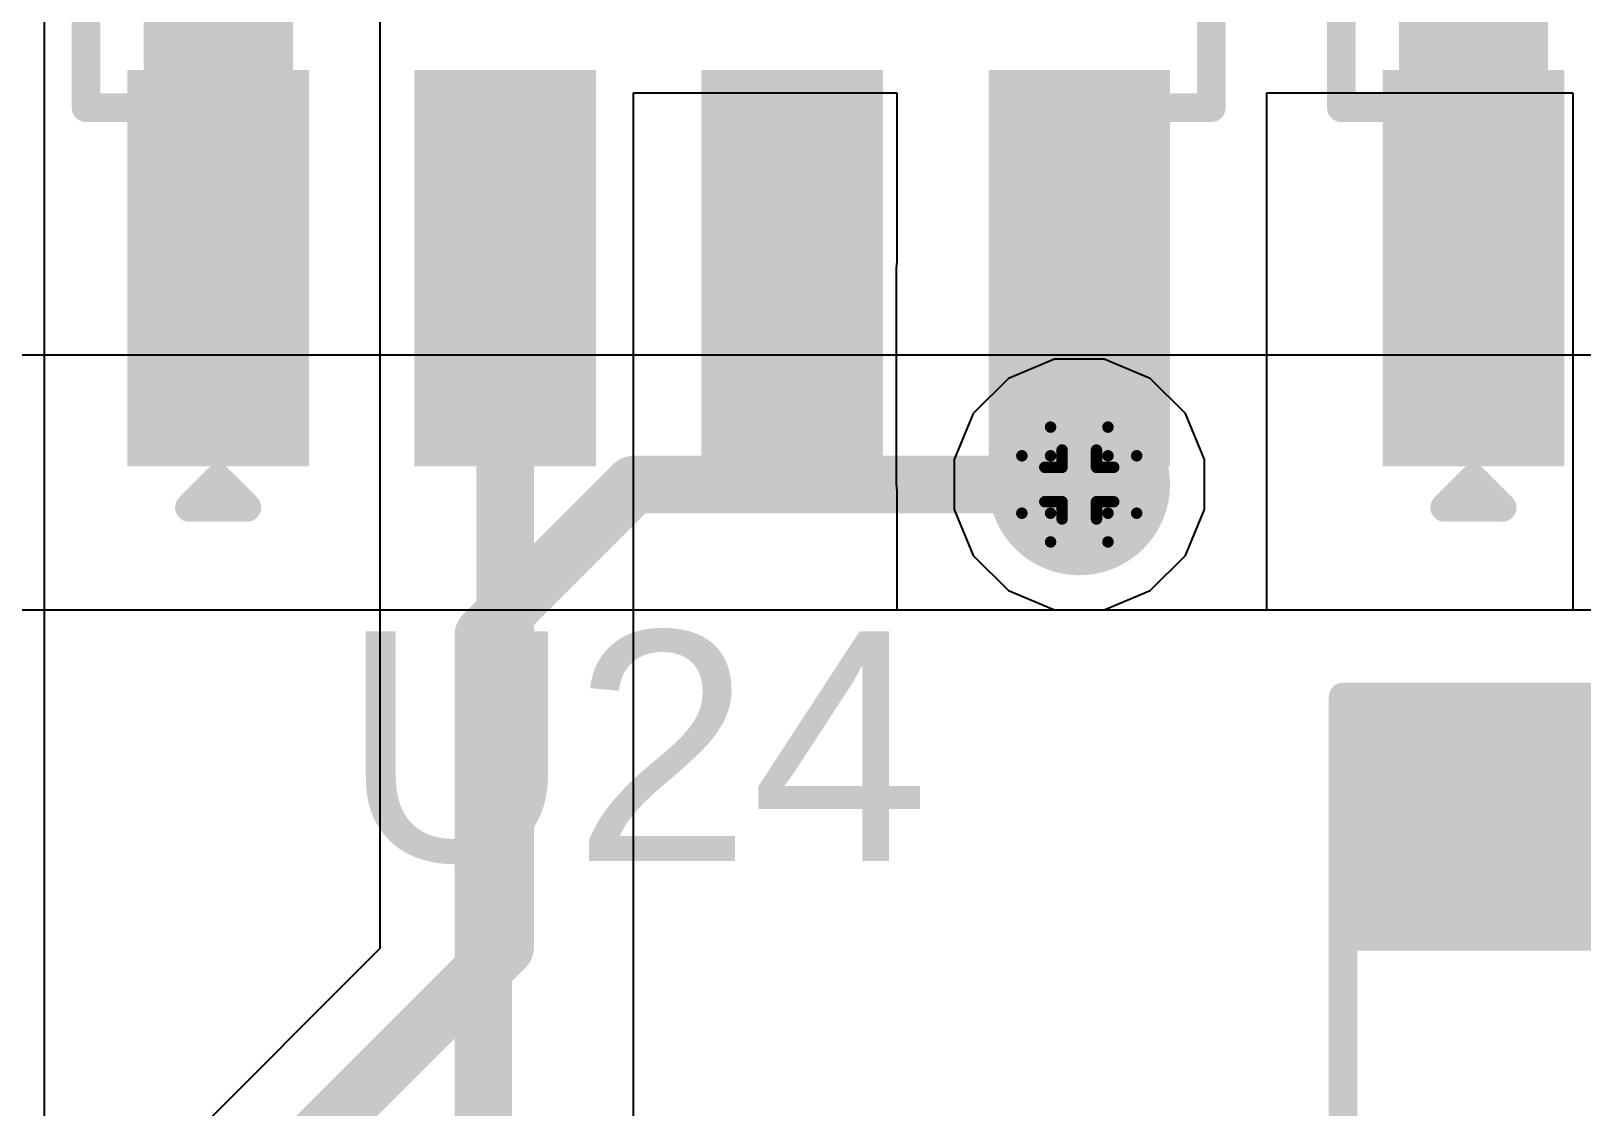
# Model space of a CAD drawing. Header units: inches. Extents: x -4 to 5258, y -4 to 5281.
# Drawn here: x 95.98 to 102.84, y 78.63 to 83.39 of the extents above; entities that cross this region are included whole.
import ezdxf

# ---------------------------------------------------------------- set-up
doc = ezdxf.new("R2010")
doc.units = ezdxf.units.IN
for name, color, linetype in [('Bottom Layer', 5, 'Continuous'), ('Bottom Solder', 6, 'Continuous'), ('Drill Drawing', 1, 'Continuous'), ('Layer 1', 16, 'Continuous'), ('Layer 2', 76, 'Continuous'), ('Top Layer', 1, 'Continuous'), ('Top Overlay', 2, 'Continuous'), ('Top Paste', 8, 'Continuous'), ('Top Solder', 216, 'Continuous'), ('Via Holes', 16, 'Continuous')]:
    doc.layers.add(name, color=color, linetype=linetype)
doc.styles.add('Arial', font='', dxfattribs={"height": 0.2})
doc.styles.get('Arial').set_extended_font_data('Arial')

# ---------------------------------------------------------------- blocks, each defined once
blk = doc.blocks.new('SOIC_8_7')
at = {"layer": 'Top Layer'}
for points in [[(-1.925, 2.205), (-1.925, 1.605), (-3.475, 1.605), (-3.475, 2.205)], [(3.475, 2.205), (3.475, 1.605), (1.925, 1.605), (1.925, 2.205)], [(-1.925, 0.935), (-1.925, 0.335), (-3.475, 0.335), (-3.475, 0.935)], [(3.475, 0.935), (3.475, 0.335), (1.925, 0.335), (1.925, 0.935)], [(-1.925, -0.335), (-1.925, -0.935), (-3.475, -0.935), (-3.475, -0.335)], [(3.475, -0.335), (3.475, -0.935), (1.925, -0.935), (1.925, -0.335)], [(-1.925, -1.605), (-1.925, -2.205), (-3.475, -2.205), (-3.475, -1.605)], [(3.475, -1.605), (3.475, -2.205), (1.925, -2.205), (1.925, -1.605)]]:
    blk.add_hatch(color=1, dxfattribs=at).paths.add_polyline_path(points)
at = {"layer": 'Top Overlay'}
blk.add_hatch(color=2, dxfattribs=at).paths.add_polyline_path([(-1.8268, 1.5748), (-1.4966, 1.5748), (-1.4966, 2.2352), (-1.8268, 2.2352)])
at = {"layer": 'Top Paste'}
for points in [[(-1.925, 2.205), (-1.925, 1.605), (-3.475, 1.605), (-3.475, 2.205)], [(3.475, 2.205), (3.475, 1.605), (1.925, 1.605), (1.925, 2.205)], [(-1.925, 0.935), (-1.925, 0.335), (-3.475, 0.335), (-3.475, 0.935)], [(3.475, 0.935), (3.475, 0.335), (1.925, 0.335), (1.925, 0.935)], [(-1.925, -0.335), (-1.925, -0.935), (-3.475, -0.935), (-3.475, -0.335)], [(3.475, -0.335), (3.475, -0.935), (1.925, -0.935), (1.925, -0.335)], [(-1.925, -1.605), (-1.925, -2.205), (-3.475, -2.205), (-3.475, -1.605)], [(3.475, -1.605), (3.475, -2.205), (1.925, -2.205), (1.925, -1.605)]]:
    blk.add_hatch(color=8, dxfattribs=at).paths.add_polyline_path(points)
at = {"layer": 'Top Solder'}
for points in [[(-1.8234, 2.3066), (-1.8234, 1.5034), (-3.5766, 1.5034), (-3.5766, 2.3066)], [(3.5766, 2.3066), (3.5766, 1.5034), (1.8234, 1.5034), (1.8234, 2.3066)], [(-1.8234, 1.0366), (-1.8234, 0.2334), (-3.5766, 0.2334), (-3.5766, 1.0366)], [(3.5766, 1.0366), (3.5766, 0.2334), (1.8234, 0.2334), (1.8234, 1.0366)], [(-1.8234, -0.2334), (-1.8234, -1.0366), (-3.5766, -1.0366), (-3.5766, -0.2334)], [(3.5766, -0.2334), (3.5766, -1.0366), (1.8234, -1.0366), (1.8234, -0.2334)], [(-1.8234, -1.5034), (-1.8234, -2.3066), (-3.5766, -2.3066), (-3.5766, -1.5034)], [(3.5766, -1.5034), (3.5766, -2.3066), (1.8234, -2.3066), (1.8234, -1.5034)]]:
    blk.add_hatch(color=216, dxfattribs=at).paths.add_polyline_path(points)
at = {"layer": 'Top Overlay'}
for points in [[(1.9906, 2.4892, 0.127, 0.127, 0), (-1.9906, 2.4892, 0.127, 0.127, 0)], [(-1.9906, 2.4892, 0.127, 0.127, 0), (-1.9906, 2.3114, 0.127, 0.127, 0)], [(1.9906, 2.4892, 0.127, 0.127, 0), (1.9906, 2.3114, 0.127, 0.127, 0)], [(-3.7592, 2.032, 0.127, 0.127, 0), (-3.7592, 1.778, 0.127, 0.127, 0)], [(-3.7592, 2.032, 0.127, 0.127, 0), (-3.6322, 1.905, 0.127, 0.127, 0)], [(-3.6322, 1.905, 0.127, 0.127, 0), (-3.7592, 1.778, 0.127, 0.127, 0)], [(-1.9906, -2.3114, 0.127, 0.127, 0), (-1.9906, -2.4892, 0.127, 0.127, 0)], [(1.9906, -2.3114, 0.127, 0.127, 0), (1.9906, -2.4892, 0.127, 0.127, 0)], [(-1.9906, -2.4892, 0.127, 0.127, 0), (1.9906, -2.4892, 0.127, 0.127, 0)]]:
    blk.add_lwpolyline(points, format="xyseb", dxfattribs=at)
for points in [[(-2.0223, 2.4892, 0.0635, 0.0635, 1), (-1.9588, 2.4892, 0.0635, 0.0635, 1)], [(-2.0223, 2.4892, 0.0635, 0.0635, 1), (-1.9588, 2.4892, 0.0635, 0.0635, 1)], [(1.9589, 2.4892, 0.0635, 0.0635, 1), (2.0224, 2.4892, 0.0635, 0.0635, 1)], [(1.9589, 2.4892, 0.0635, 0.0635, 1), (2.0224, 2.4892, 0.0635, 0.0635, 1)], [(-2.0223, 2.3114, 0.0635, 0.0635, 1), (-1.9588, 2.3114, 0.0635, 0.0635, 1)], [(1.9588, 2.3114, 0.0635, 0.0635, 1), (2.0223, 2.3114, 0.0635, 0.0635, 1)], [(-3.791, 2.032, 0.0635, 0.0635, 1), (-3.7275, 2.032, 0.0635, 0.0635, 1)], [(-3.791, 2.032, 0.0635, 0.0635, 1), (-3.7275, 2.032, 0.0635, 0.0635, 1)], [(-3.6639, 1.905, 0.0635, 0.0635, 1), (-3.6004, 1.905, 0.0635, 0.0635, 1)], [(-3.6639, 1.905, 0.0635, 0.0635, 1), (-3.6004, 1.905, 0.0635, 0.0635, 1)], [(-3.791, 1.778, 0.0635, 0.0635, 1), (-3.7275, 1.778, 0.0635, 0.0635, 1)], [(-3.791, 1.778, 0.0635, 0.0635, 1), (-3.7275, 1.778, 0.0635, 0.0635, 1)], [(-2.0223, -2.3114, 0.0635, 0.0635, 1), (-1.9588, -2.3114, 0.0635, 0.0635, 1)], [(1.9588, -2.3114, 0.0635, 0.0635, 1), (2.0223, -2.3114, 0.0635, 0.0635, 1)], [(-2.0223, -2.4892, 0.0635, 0.0635, 1), (-1.9588, -2.4892, 0.0635, 0.0635, 1)], [(-2.0223, -2.4892, 0.0635, 0.0635, 1), (-1.9588, -2.4892, 0.0635, 0.0635, 1)], [(1.9589, -2.4892, 0.0635, 0.0635, 1), (2.0224, -2.4892, 0.0635, 0.0635, 1)], [(1.9589, -2.4892, 0.0635, 0.0635, 1), (2.0224, -2.4892, 0.0635, 0.0635, 1)]]:
    blk.add_lwpolyline(points, format="xyseb", close=True, dxfattribs=at)
blk = doc.blocks.new('SOIC_8_9')
at = {"layer": 'Top Layer'}
for points in [[(-1.925, 2.205), (-1.925, 1.605), (-3.475, 1.605), (-3.475, 2.205)], [(3.475, 2.205), (3.475, 1.605), (1.925, 1.605), (1.925, 2.205)], [(-1.925, 0.935), (-1.925, 0.335), (-3.475, 0.335), (-3.475, 0.935)], [(3.475, 0.935), (3.475, 0.335), (1.925, 0.335), (1.925, 0.935)], [(-1.925, -0.335), (-1.925, -0.935), (-3.475, -0.935), (-3.475, -0.335)], [(3.475, -0.335), (3.475, -0.935), (1.925, -0.935), (1.925, -0.335)], [(-1.925, -1.605), (-1.925, -2.205), (-3.475, -2.205), (-3.475, -1.605)], [(3.475, -1.605), (3.475, -2.205), (1.925, -2.205), (1.925, -1.605)]]:
    blk.add_hatch(color=1, dxfattribs=at).paths.add_polyline_path(points)
at = {"layer": 'Top Overlay'}
blk.add_hatch(color=2, dxfattribs=at).paths.add_polyline_path([(-1.8288, 1.5739), (-1.4986, 1.5739), (-1.4986, 2.2343), (-1.8288, 2.2343)])
at = {"layer": 'Top Paste'}
for points in [[(-1.925, 2.205), (-1.925, 1.605), (-3.475, 1.605), (-3.475, 2.205)], [(3.475, 2.205), (3.475, 1.605), (1.925, 1.605), (1.925, 2.205)], [(-1.925, 0.935), (-1.925, 0.335), (-3.475, 0.335), (-3.475, 0.935)], [(3.475, 0.935), (3.475, 0.335), (1.925, 0.335), (1.925, 0.935)], [(-1.925, -0.335), (-1.925, -0.935), (-3.475, -0.935), (-3.475, -0.335)], [(3.475, -0.335), (3.475, -0.935), (1.925, -0.935), (1.925, -0.335)], [(-1.925, -1.605), (-1.925, -2.205), (-3.475, -2.205), (-3.475, -1.605)], [(3.475, -1.605), (3.475, -2.205), (1.925, -2.205), (1.925, -1.605)]]:
    blk.add_hatch(color=8, dxfattribs=at).paths.add_polyline_path(points)
at = {"layer": 'Top Solder'}
for points in [[(-1.8234, 2.3066), (-1.8234, 1.5034), (-3.5766, 1.5034), (-3.5766, 2.3066)], [(3.5766, 2.3066), (3.5766, 1.5034), (1.8234, 1.5034), (1.8234, 2.3066)], [(-1.8234, 1.0366), (-1.8234, 0.2334), (-3.5766, 0.2334), (-3.5766, 1.0366)], [(3.5766, 1.0366), (3.5766, 0.2334), (1.8234, 0.2334), (1.8234, 1.0366)], [(-1.8234, -0.2334), (-1.8234, -1.0366), (-3.5766, -1.0366), (-3.5766, -0.2334)], [(3.5766, -0.2334), (3.5766, -1.0366), (1.8234, -1.0366), (1.8234, -0.2334)], [(-1.8234, -1.5034), (-1.8234, -2.3066), (-3.5766, -2.3066), (-3.5766, -1.5034)], [(3.5766, -1.5034), (3.5766, -2.3066), (1.8234, -2.3066), (1.8234, -1.5034)]]:
    blk.add_hatch(color=216, dxfattribs=at).paths.add_polyline_path(points)
at = {"layer": 'Top Overlay'}
for points in [[(-1.9906, 2.4892, 0.127, 0.127, 0), (1.9906, 2.4892, 0.127, 0.127, 0)], [(-1.9906, 2.4892, 0.127, 0.127, 0), (-1.9906, 2.3114, 0.127, 0.127, 0)], [(1.9906, 2.4892, 0.127, 0.127, 0), (1.9906, 2.3114, 0.127, 0.127, 0)], [(-3.7592, 2.032, 0.127, 0.127, 0), (-3.7592, 1.778, 0.127, 0.127, 0)], [(-3.7592, 2.032, 0.127, 0.127, 0), (-3.6322, 1.905, 0.127, 0.127, 0)], [(-3.6322, 1.905, 0.127, 0.127, 0), (-3.7592, 1.778, 0.127, 0.127, 0)], [(-1.9906, -2.3114, 0.127, 0.127, 0), (-1.9906, -2.4892, 0.127, 0.127, 0)], [(1.9906, -2.3114, 0.127, 0.127, 0), (1.9906, -2.4892, 0.127, 0.127, 0)], [(-1.9906, -2.4892, 0.127, 0.127, 0), (1.9906, -2.4892, 0.127, 0.127, 0)]]:
    blk.add_lwpolyline(points, format="xyseb", dxfattribs=at)
for points in [[(-2.0223, 2.4892, 0.0635, 0.0635, 1), (-1.9588, 2.4892, 0.0635, 0.0635, 1)], [(-2.0223, 2.4892, 0.0635, 0.0635, 1), (-1.9588, 2.4892, 0.0635, 0.0635, 1)], [(1.9588, 2.4892, 0.0635, 0.0635, 1), (2.0223, 2.4892, 0.0635, 0.0635, 1)], [(1.9588, 2.4892, 0.0635, 0.0635, 1), (2.0223, 2.4892, 0.0635, 0.0635, 1)], [(-2.0223, 2.3114, 0.0635, 0.0635, 1), (-1.9588, 2.3114, 0.0635, 0.0635, 1)], [(1.9588, 2.3114, 0.0635, 0.0635, 1), (2.0223, 2.3114, 0.0635, 0.0635, 1)], [(-3.791, 2.032, 0.0635, 0.0635, 1), (-3.7275, 2.032, 0.0635, 0.0635, 1)], [(-3.791, 2.032, 0.0635, 0.0635, 1), (-3.7275, 2.032, 0.0635, 0.0635, 1)], [(-3.6639, 1.905, 0.0635, 0.0635, 1), (-3.6004, 1.905, 0.0635, 0.0635, 1)], [(-3.6639, 1.905, 0.0635, 0.0635, 1), (-3.6004, 1.905, 0.0635, 0.0635, 1)], [(-3.791, 1.778, 0.0635, 0.0635, 1), (-3.7275, 1.778, 0.0635, 0.0635, 1)], [(-3.791, 1.778, 0.0635, 0.0635, 1), (-3.7275, 1.778, 0.0635, 0.0635, 1)], [(-2.0223, -2.3114, 0.0635, 0.0635, 1), (-1.9588, -2.3114, 0.0635, 0.0635, 1)], [(1.9588, -2.3114, 0.0635, 0.0635, 1), (2.0223, -2.3114, 0.0635, 0.0635, 1)], [(-2.0223, -2.4892, 0.0635, 0.0635, 1), (-1.9588, -2.4892, 0.0635, 0.0635, 1)], [(-2.0223, -2.4892, 0.0635, 0.0635, 1), (-1.9588, -2.4892, 0.0635, 0.0635, 1)], [(1.9588, -2.4892, 0.0635, 0.0635, 1), (2.0223, -2.4892, 0.0635, 0.0635, 1)], [(1.9588, -2.4892, 0.0635, 0.0635, 1), (2.0223, -2.4892, 0.0635, 0.0635, 1)]]:
    blk.add_lwpolyline(points, format="xyseb", close=True, dxfattribs=at)
blk = doc.blocks.new('RES_2010_41')
at = {"layer": 'Top Layer'}
for points in [[(-2.8, 1.4), (-1.9, 1.4), (-1.9, -1.4), (-2.8, -1.4)], [(1.9, 1.4), (2.8, 1.4), (2.8, -1.4), (1.9, -1.4)]]:
    blk.add_hatch(color=1, dxfattribs=at).paths.add_polyline_path(points)
at = {"layer": 'Top Paste'}
for points in [[(-2.8, 1.4), (-1.9, 1.4), (-1.9, -1.4), (-2.8, -1.4)], [(1.9, 1.4), (2.8, 1.4), (2.8, -1.4), (1.9, -1.4)]]:
    blk.add_hatch(color=8, dxfattribs=at).paths.add_polyline_path(points)
at = {"layer": 'Top Solder'}
for points in [[(-2.9016, 1.5016), (-1.7984, 1.5016), (-1.7984, -1.5016), (-2.9016, -1.5016)], [(1.7984, 1.5016), (2.9016, 1.5016), (2.9016, -1.5016), (1.7984, -1.5016)]]:
    blk.add_hatch(color=216, dxfattribs=at).paths.add_polyline_path(points)
at = {"layer": 'Top Overlay'}
for points in [[(-2.921, 1.524, 0.127, 0.127, 0), (-2.921, -1.524, 0.127, 0.127, 0)], [(-2.921, 1.524, 0.127, 0.127, 0), (2.921, 1.524, 0.127, 0.127, 0)], [(2.921, 1.524, 0.127, 0.127, 0), (2.921, -1.524, 0.127, 0.127, 0)], [(-2.921, -1.524, 0.127, 0.127, 0), (2.921, -1.524, 0.127, 0.127, 0)]]:
    blk.add_lwpolyline(points, format="xyseb", dxfattribs=at)
for points in [[(-2.9527, 1.524, 0.0635, 0.0635, 1), (-2.8893, 1.524, 0.0635, 0.0635, 1)], [(-2.9527, 1.524, 0.0635, 0.0635, 1), (-2.8893, 1.524, 0.0635, 0.0635, 1)], [(2.8893, 1.524, 0.0635, 0.0635, 1), (2.9527, 1.524, 0.0635, 0.0635, 1)], [(2.8893, 1.524, 0.0635, 0.0635, 1), (2.9527, 1.524, 0.0635, 0.0635, 1)], [(-2.9527, -1.524, 0.0635, 0.0635, 1), (-2.8893, -1.524, 0.0635, 0.0635, 1)], [(-2.9527, -1.524, 0.0635, 0.0635, 1), (-2.8893, -1.524, 0.0635, 0.0635, 1)], [(2.8893, -1.524, 0.0635, 0.0635, 1), (2.9527, -1.524, 0.0635, 0.0635, 1)], [(2.8893, -1.524, 0.0635, 0.0635, 1), (2.9527, -1.524, 0.0635, 0.0635, 1)]]:
    blk.add_lwpolyline(points, format="xyseb", close=True, dxfattribs=at)

msp = doc.modelspace()

# ---------------------------------------------------------------- hatches: boundary and pattern name
at = {"layer": 'Bottom Layer'}
h = msp.add_hatch(color=5, dxfattribs=at)
edge = h.paths.add_edge_path()
edge.add_arc((100.6178, 81.3794), 0.3, 0, 360)
at = {"layer": 'Bottom Solder'}
h = msp.add_hatch(color=6, dxfattribs=at)
edge = h.paths.add_edge_path()
edge.add_arc((100.6178, 81.3794), 0.4016, 0, 360)
at = {"layer": 'Layer 1'}
h = msp.add_hatch(color=16, dxfattribs=at)
edge = h.paths.add_edge_path()
edge.add_arc((100.6178, 81.3794), 0.3, 0, 360)
at = {"layer": 'Layer 2'}
h = msp.add_hatch(color=76, dxfattribs=at)
edge = h.paths.add_edge_path()
edge.add_arc((100.6178, 81.3794), 0.3, 0, 360)
at = {"layer": 'Top Layer'}
msp.add_hatch(color=1, dxfattribs=at).paths.add_polyline_path([(100.9178, 82.3371), (100.3178, 82.3371), (100.3178, 81.3795), (100.9178, 81.3795)])
h = msp.add_hatch(color=1, dxfattribs=at)
edge = h.paths.add_edge_path()
edge.add_arc((100.6178, 81.3794), 0.3, 0, 360)
at = {"layer": 'Top Solder'}
h = msp.add_hatch(color=216, dxfattribs=at)
edge = h.paths.add_edge_path()
edge.add_arc((100.6178, 81.3794), 0.4016, 0, 360)
at = {"layer": 'Via Holes'}
h = msp.add_hatch(color=7, dxfattribs=at)
edge = h.paths.add_edge_path()
edge.add_arc((100.6178, 81.3794), 0.15, 0, 360)

# ---------------------------------------------------------------- linework, layer by layer
at = {"layer": 'Bottom Layer'}
for p, q in [((106.4882, 81.9521), (50.1444, 81.9521)), ((75.5251, 80.8245), (105.1898, 80.8245))]:
    msp.add_line(p, q, dxfattribs=at)
at = {"layer": 'Drill Drawing'}
for points in [[(100.4908, 81.5064, 0.0508, 0.0508, 0), (100.4908, 81.6334, 0.0508, 0.0508, 0)], [(100.4908, 81.6334, 0.0508, 0.0508, 0), (100.7448, 81.6334, 0.0508, 0.0508, 0)], [(100.7448, 81.5064, 0.0508, 0.0508, 0), (100.7448, 81.6334, 0.0508, 0.0508, 0)], [(100.3638, 81.2524, 0.0508, 0.0508, 0), (100.3638, 81.5064, 0.0508, 0.0508, 0)], [(100.3638, 81.5064, 0.0508, 0.0508, 0), (100.4908, 81.5064, 0.0508, 0.0508, 0)], [(100.5416, 81.4556, 0.0508, 0.0508, 0), (100.5416, 81.5318, 0.0508, 0.0508, 0)], [(100.5416, 81.5318, 0.0508, 0.0508, 0), (100.694, 81.5318, 0.0508, 0.0508, 0)], [(100.694, 81.4556, 0.0508, 0.0508, 0), (100.694, 81.5318, 0.0508, 0.0508, 0)], [(100.7448, 81.5064, 0.0508, 0.0508, 0), (100.8718, 81.5064, 0.0508, 0.0508, 0)], [(100.8718, 81.2524, 0.0508, 0.0508, 0), (100.8718, 81.5064, 0.0508, 0.0508, 0)], [(100.4654, 81.3032, 0.0508, 0.0508, 0), (100.4654, 81.4556, 0.0508, 0.0508, 0)], [(100.4654, 81.4556, 0.0508, 0.0508, 0), (100.5416, 81.4556, 0.0508, 0.0508, 0)], [(100.694, 81.4556, 0.0508, 0.0508, 0), (100.7702, 81.4556, 0.0508, 0.0508, 0)], [(100.7702, 81.3032, 0.0508, 0.0508, 0), (100.7702, 81.4556, 0.0508, 0.0508, 0)], [(100.4654, 81.3032, 0.0508, 0.0508, 0), (100.5416, 81.3032, 0.0508, 0.0508, 0)], [(100.5416, 81.227, 0.0508, 0.0508, 0), (100.5416, 81.3032, 0.0508, 0.0508, 0)], [(100.694, 81.3032, 0.0508, 0.0508, 0), (100.7702, 81.3032, 0.0508, 0.0508, 0)], [(100.694, 81.227, 0.0508, 0.0508, 0), (100.694, 81.3032, 0.0508, 0.0508, 0)], [(100.3638, 81.2524, 0.0508, 0.0508, 0), (100.4908, 81.2524, 0.0508, 0.0508, 0)], [(100.4908, 81.1254, 0.0508, 0.0508, 0), (100.4908, 81.2524, 0.0508, 0.0508, 0)], [(100.5416, 81.227, 0.0508, 0.0508, 0), (100.694, 81.227, 0.0508, 0.0508, 0)], [(100.7448, 81.2524, 0.0508, 0.0508, 0), (100.8718, 81.2524, 0.0508, 0.0508, 0)], [(100.7448, 81.1254, 0.0508, 0.0508, 0), (100.7448, 81.2524, 0.0508, 0.0508, 0)], [(100.4908, 81.1254, 0.0508, 0.0508, 0), (100.7448, 81.1254, 0.0508, 0.0508, 0)]]:
    msp.add_lwpolyline(points, format="xyseb", dxfattribs=at)
for points in [[(100.4781, 81.6334, 0.0254, 0.0254, 1), (100.5035, 81.6334, 0.0254, 0.0254, 1)], [(100.4781, 81.6334, 0.0254, 0.0254, 1), (100.5035, 81.6334, 0.0254, 0.0254, 1)], [(100.7321, 81.6334, 0.0254, 0.0254, 1), (100.7575, 81.6334, 0.0254, 0.0254, 1)], [(100.7321, 81.6334, 0.0254, 0.0254, 1), (100.7575, 81.6334, 0.0254, 0.0254, 1)], [(100.3511, 81.5064, 0.0254, 0.0254, 1), (100.3765, 81.5064, 0.0254, 0.0254, 1)], [(100.3511, 81.5064, 0.0254, 0.0254, 1), (100.3765, 81.5064, 0.0254, 0.0254, 1)], [(100.4781, 81.5064, 0.0254, 0.0254, 1), (100.5035, 81.5064, 0.0254, 0.0254, 1)], [(100.4781, 81.5064, 0.0254, 0.0254, 1), (100.5035, 81.5064, 0.0254, 0.0254, 1)], [(100.5289, 81.5318, 0.0254, 0.0254, 1), (100.5543, 81.5318, 0.0254, 0.0254, 1)], [(100.5289, 81.5318, 0.0254, 0.0254, 1), (100.5543, 81.5318, 0.0254, 0.0254, 1)], [(100.6813, 81.5318, 0.0254, 0.0254, 1), (100.7067, 81.5318, 0.0254, 0.0254, 1)], [(100.6813, 81.5318, 0.0254, 0.0254, 1), (100.7067, 81.5318, 0.0254, 0.0254, 1)], [(100.7321, 81.5064, 0.0254, 0.0254, 1), (100.7575, 81.5064, 0.0254, 0.0254, 1)], [(100.7321, 81.5064, 0.0254, 0.0254, 1), (100.7575, 81.5064, 0.0254, 0.0254, 1)], [(100.8591, 81.5064, 0.0254, 0.0254, 1), (100.8845, 81.5064, 0.0254, 0.0254, 1)], [(100.8591, 81.5064, 0.0254, 0.0254, 1), (100.8845, 81.5064, 0.0254, 0.0254, 1)], [(100.4527, 81.4556, 0.0254, 0.0254, 1), (100.4781, 81.4556, 0.0254, 0.0254, 1)], [(100.4527, 81.4556, 0.0254, 0.0254, 1), (100.4781, 81.4556, 0.0254, 0.0254, 1)], [(100.5289, 81.4556, 0.0254, 0.0254, 1), (100.5543, 81.4556, 0.0254, 0.0254, 1)], [(100.5289, 81.4556, 0.0254, 0.0254, 1), (100.5543, 81.4556, 0.0254, 0.0254, 1)], [(100.6813, 81.4556, 0.0254, 0.0254, 1), (100.7067, 81.4556, 0.0254, 0.0254, 1)], [(100.6813, 81.4556, 0.0254, 0.0254, 1), (100.7067, 81.4556, 0.0254, 0.0254, 1)], [(100.7575, 81.4556, 0.0254, 0.0254, 1), (100.7829, 81.4556, 0.0254, 0.0254, 1)], [(100.7575, 81.4556, 0.0254, 0.0254, 1), (100.7829, 81.4556, 0.0254, 0.0254, 1)], [(100.4527, 81.3032, 0.0254, 0.0254, 1), (100.4781, 81.3032, 0.0254, 0.0254, 1)], [(100.4527, 81.3032, 0.0254, 0.0254, 1), (100.4781, 81.3032, 0.0254, 0.0254, 1)], [(100.5289, 81.3032, 0.0254, 0.0254, 1), (100.5543, 81.3032, 0.0254, 0.0254, 1)], [(100.5289, 81.3032, 0.0254, 0.0254, 1), (100.5543, 81.3032, 0.0254, 0.0254, 1)], [(100.6813, 81.3032, 0.0254, 0.0254, 1), (100.7067, 81.3032, 0.0254, 0.0254, 1)], [(100.6813, 81.3032, 0.0254, 0.0254, 1), (100.7067, 81.3032, 0.0254, 0.0254, 1)], [(100.7575, 81.3032, 0.0254, 0.0254, 1), (100.7829, 81.3032, 0.0254, 0.0254, 1)], [(100.7575, 81.3032, 0.0254, 0.0254, 1), (100.7829, 81.3032, 0.0254, 0.0254, 1)], [(100.3511, 81.2524, 0.0254, 0.0254, 1), (100.3765, 81.2524, 0.0254, 0.0254, 1)], [(100.3511, 81.2524, 0.0254, 0.0254, 1), (100.3765, 81.2524, 0.0254, 0.0254, 1)], [(100.4781, 81.2524, 0.0254, 0.0254, 1), (100.5035, 81.2524, 0.0254, 0.0254, 1)], [(100.4781, 81.2524, 0.0254, 0.0254, 1), (100.5035, 81.2524, 0.0254, 0.0254, 1)], [(100.5289, 81.227, 0.0254, 0.0254, 1), (100.5543, 81.227, 0.0254, 0.0254, 1)], [(100.5289, 81.227, 0.0254, 0.0254, 1), (100.5543, 81.227, 0.0254, 0.0254, 1)], [(100.6813, 81.227, 0.0254, 0.0254, 1), (100.7067, 81.227, 0.0254, 0.0254, 1)], [(100.6813, 81.227, 0.0254, 0.0254, 1), (100.7067, 81.227, 0.0254, 0.0254, 1)], [(100.7321, 81.2524, 0.0254, 0.0254, 1), (100.7575, 81.2524, 0.0254, 0.0254, 1)], [(100.7321, 81.2524, 0.0254, 0.0254, 1), (100.7575, 81.2524, 0.0254, 0.0254, 1)], [(100.8591, 81.2524, 0.0254, 0.0254, 1), (100.8845, 81.2524, 0.0254, 0.0254, 1)], [(100.8591, 81.2524, 0.0254, 0.0254, 1), (100.8845, 81.2524, 0.0254, 0.0254, 1)], [(100.4781, 81.1254, 0.0254, 0.0254, 1), (100.5035, 81.1254, 0.0254, 0.0254, 1)], [(100.4781, 81.1254, 0.0254, 0.0254, 1), (100.5035, 81.1254, 0.0254, 0.0254, 1)], [(100.7321, 81.1254, 0.0254, 0.0254, 1), (100.7575, 81.1254, 0.0254, 0.0254, 1)], [(100.7321, 81.1254, 0.0254, 0.0254, 1), (100.7575, 81.1254, 0.0254, 0.0254, 1)]]:
    msp.add_lwpolyline(points, format="xyseb", close=True, dxfattribs=at)
at = {"layer": 'Layer 1'}
for p, q in [((100.5076, 81.9334), (100.304, 81.8491)), ((100.728, 81.9334), (100.5076, 81.9334)), ((100.9316, 81.8491), (100.728, 81.9334)), ((100.304, 81.8491), (100.1481, 81.6933)), ((101.0874, 81.6933), (100.9316, 81.8491)), ((100.1481, 81.6933), (100.0638, 81.4896)), ((101.1718, 81.4896), (101.0874, 81.6933)), ((100.0638, 81.4896), (100.0638, 81.2693)), ((101.1718, 81.2693), (101.1718, 81.4896)), ((100.0638, 81.2693), (100.1481, 81.0656)), ((101.0874, 81.0656), (101.1718, 81.2693)), ((100.1481, 81.0656), (100.304, 80.9098)), ((100.9316, 80.9098), (101.0874, 81.0656)), ((100.304, 80.9098), (100.5076, 80.8254)), ((100.728, 80.8254), (100.9316, 80.9098)), ((100.5076, 80.8254), (100.728, 80.8254))]:
    msp.add_line(p, q, dxfattribs=at)
at = {"layer": 'Layer 2'}
for points in [[(97.9812, 80.7144, 0.254, 0.254, 0), (98.6462, 81.3794, 0.254, 0.254, 0)], [(98.6462, 81.3794, 0.254, 0.254, 0), (100.6178, 81.3794, 0.254, 0.254, 0)], [(97.9812, 77.9575, 0.254, 0.254, 0), (97.9812, 80.7144, 0.254, 0.254, 0)]]:
    msp.add_lwpolyline(points, format="xyseb", dxfattribs=at)
for points in [[(98.5827, 81.3794, 0.127, 0.127, 1), (98.7097, 81.3794, 0.127, 0.127, 1)], [(98.5827, 81.3794, 0.127, 0.127, 1), (98.7097, 81.3794, 0.127, 0.127, 1)], [(100.5543, 81.3794, 0.127, 0.127, 1), (100.6813, 81.3794, 0.127, 0.127, 1)], [(97.9177, 80.7144, 0.127, 0.127, 1), (98.0447, 80.7144, 0.127, 0.127, 1)], [(97.9177, 80.7144, 0.127, 0.127, 1), (98.0447, 80.7144, 0.127, 0.127, 1)]]:
    msp.add_lwpolyline(points, format="xyseb", close=True, dxfattribs=at)
at = {"layer": 'Top Layer'}
for p, q in [((96.0396, 80.888), (96.0396, 86.3721)), ((97.5238, 83.63), (97.5238, 83.366)), ((97.5238, 83.366), (97.5238, 83.366)), ((97.5238, 83.366), (97.5238, 82.5541)), ((98.6462, 78.2569), (98.6462, 83.112)), ((98.6462, 83.112), (99.8101, 83.112)), ((99.8101, 83.112), (99.8101, 82.3647)), ((101.4477, 80.8245), (101.4477, 83.112)), ((101.4477, 83.112), (102.8017, 83.112)), ((102.8017, 83.112), (102.8017, 80.8245)), ((97.5238, 82.5541), (97.5238, 79.3265)), ((99.8101, 82.3647), (99.8073, 82.3371)), ((99.8073, 82.3371), (99.8073, 81.3795)), ((99.8073, 81.3795), (99.8101, 81.3518)), ((99.8101, 81.3518), (99.8101, 80.8245)), ((96.0396, 80.7929), (96.0396, 80.888)), ((96.0396, 80.7928), (96.0396, 80.7929)), ((96.0396, 73.8228), (96.0396, 80.7928)), ((99.8101, 80.8245), (101.4477, 80.8245)), ((102.8017, 80.8245), (106.3489, 80.8245)), ((97.5238, 79.3265), (96.3763, 78.179))]:
    msp.add_line(p, q, dxfattribs=at)
for points in [[(98.0778, 79.3311, 0.254, 0.254, 0), (98.0778, 82.337, 0.254, 0.254, 0)], [(96.7804, 78.0337, 0.254, 0.254, 0), (98.0778, 79.3311, 0.254, 0.254, 0)]]:
    msp.add_lwpolyline(points, format="xyseb", dxfattribs=at)
for points in [[(98.0143, 82.337, 0.127, 0.127, 1), (98.1413, 82.337, 0.127, 0.127, 1)], [(98.0143, 79.3311, 0.127, 0.127, 1), (98.1413, 79.3311, 0.127, 0.127, 1)], [(98.0143, 79.3311, 0.127, 0.127, 1), (98.1413, 79.3311, 0.127, 0.127, 1)]]:
    msp.add_lwpolyline(points, format="xyseb", close=True, dxfattribs=at)

# ---------------------------------------------------------------- block references
at = {"rotation": 90}
for name, p in [('SOIC_8_9', (98.7128, 85.037)), ('SOIC_8_7', (104.2669, 85.037)), ('RES_2010_41', (103.3093, 77.5186))]:
    msp.add_blockref(name, p, dxfattribs=at)

# ---------------------------------------------------------------- texts
at = {"layer": 'Top Overlay', "style": 'Arial'}
msp.add_text('U24', height=1.016, dxfattribs=at).set_placement((97.3517, 79.7136))

doc.saveas('drawing.dxf')
